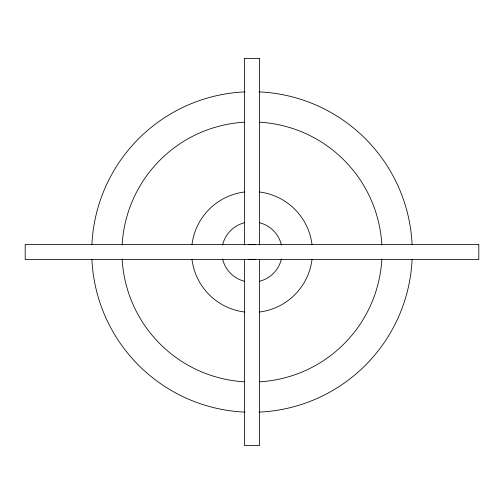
<?xml version="1.0" encoding="UTF-8"?>
<svg xmlns="http://www.w3.org/2000/svg" width="504" height="504" viewBox="0 0 504 504"><rect width="100%" height="100%" fill="white"/><g stroke="black" fill="none" stroke-linecap="round" stroke-linejoin="round"><path stroke-width="0.76" d="M244.44 58.464L259.56 58.464M259.56 58.59L259.56 244.938M259.56 259.598L259.56 445.536L244.44 445.536L244.44 259.598M244.44 58.59L244.44 244.938M312.033 259.346A60.48 60.48 0 0 1 259.346 312.033M244.478 312.007A60.48 60.48 0 0 1 191.993 259.522M191.993 244.478A60.48 60.48 0 0 1 244.478 191.993M259.346 191.967A60.48 60.48 0 0 1 312.033 244.654M222.68 244.484A8.14 1.707 -89.1 0 1 222.768 244.717M222.768 259.283A8.14 1.707 89.1 0 1 222.68 259.516M281.421 258.993A30.24 30.24 0 0 1 259.724 281.238M244.276 281.238A30.24 30.24 0 0 1 222.579 258.993M222.579 245.007A30.24 30.24 0 0 1 244.276 222.762M259.724 222.762A30.24 30.24 0 0 1 281.421 245.007M281.32 259.516A8.14 1.707 -89.1 0 1 281.232 259.283M281.232 244.717A8.14 1.707 89.1 0 1 281.32 244.484M412.102 259.415A160.272 160.272 0 0 1 259.024 412.121M244.976 412.121A160.272 160.272 0 0 1 91.898 259.415M91.898 244.585A160.272 160.272 0 0 1 244.976 91.879M259.024 91.879A160.272 160.272 0 0 1 412.102 244.585M381.849 258.949A130.032 130.032 0 0 1 259.667 381.805M244.333 381.805A130.032 130.032 0 0 1 122.151 258.949M122.151 245.051A130.032 130.032 0 0 1 244.333 122.195M259.667 122.195A130.032 130.032 0 0 1 381.849 245.051M254.129 259.251A7.56 7.56 0 0 1 249.871 259.251M249.871 244.749A7.56 7.56 0 0 1 253.915 244.686M254.016 259.283A7.56 7.554 90 0 1 249.984 259.283M249.984 244.717A7.56 7.554 90 0 1 254.016 244.717M248.365 259.308A8.165 8.159 4.4 0 0 248.926 259.56A8.165 8.165 0 0 1 248.327 259.295M248.365 244.692A8.165 8.159 4.4 0 1 248.926 244.44A8.165 8.165 0 0 0 248.327 244.705M478.8 244.44L25.2 244.44L25.2 259.56L478.8 259.56L478.8 244.44M255.081 259.56A8.165 8.159 4.4 0 0 255.641 259.308A8.165 8.165 0 0 1 255.087 259.56M255.641 244.692A8.165 8.159 4.4 0 0 255.081 244.44A8.165 8.165 0 0 1 255.635 244.686"/></g></svg>
